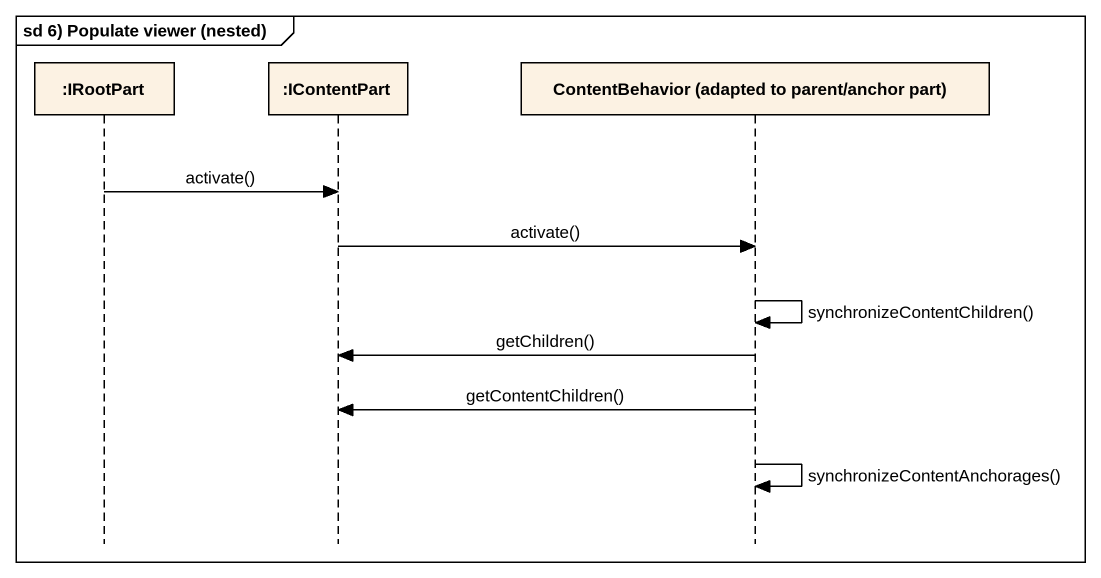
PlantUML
@startuml
mainframe sd 6) Populate viewer (nested)
hide footbox
participant ":IRootPart" as IRootPart
participant ":IContentPart" as IContentPart
participant "ContentBehavior (adapted to parent/anchor part)" as ContentBehavior_adapted_to

IRootPart -> IContentPart : activate()
IContentPart -> ContentBehavior_adapted_to : activate()
ContentBehavior_adapted_to -> ContentBehavior_adapted_to : synchronizeContentChildren()
ContentBehavior_adapted_to -> IContentPart : getChildren()
ContentBehavior_adapted_to -> IContentPart : getContentChildren()
ContentBehavior_adapted_to -> ContentBehavior_adapted_to : synchronizeContentAnchorages()
@enduml
